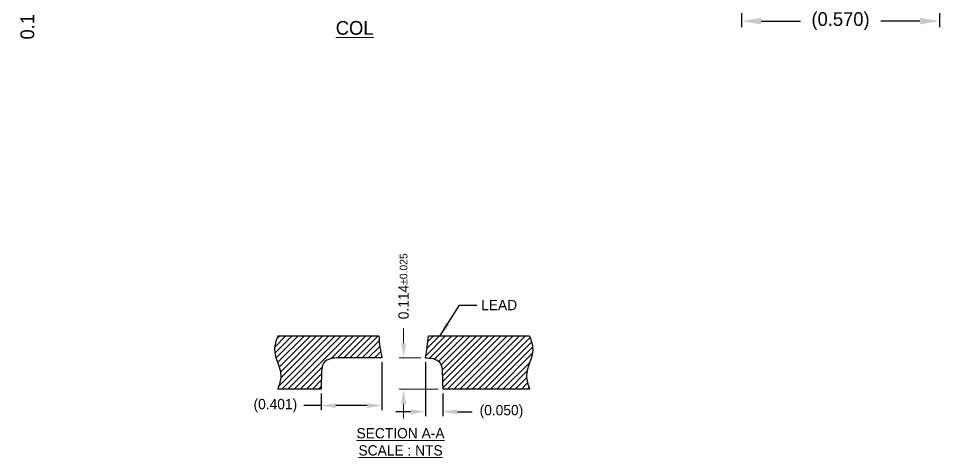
# Model space of a CAD drawing. Extents: x 47.7 to 59.3, y 27.6 to 35.5.
# Drawn here: x 56.502 to 59.153, y 31.223 to 32.487 of the extents above; entities that cross this region are included whole.
import ezdxf

# ---------------------------------------------------------------- set-up
doc = ezdxf.new("R2010")
doc.units = 0
doc.header["$LTSCALE"] = 3
doc.header["$MEASUREMENT"] = 0
for name, color, linetype, lineweight in [('DIM', 4, 'Continuous', 13), ('HATCH', 8, 'Continuous', 5), ('OBJ2', 30, 'Continuous', 30), ('TEXT', 2, 'Continuous', 20)]:
    doc.layers.add(name, color=color, linetype=linetype, lineweight=lineweight)
doc.dimstyles.new('3DEC X 45', dxfattribs={"dimscale": 0.022222, "dimtxt": 1.778, "dimasz": 2.54, "dimexe": 0.762, "dimexo": 0.762, "dimgap": 0.762, "dimtad": 0, "dimdec": 3, "dimzin": 0, "dimdsep": 46, "dimtxsty": 'Standard', "dimcen": 0.09, "dimadec": 0, "dimazin": 0, "dimtfac": 1, "dimtdec": 3, "dimtofl": 0, "dimtmove": 0, "dimatfit": 3, "dimfxl": 1, "dimtolj": 1, "dimtzin": 0, "dimarcsym": 0})
doc.dimstyles.new('3DEC X 60', dxfattribs={"dimscale": 0.016667, "dimtxt": 1.778, "dimasz": 2.54, "dimexe": 0.762, "dimexo": 0.762, "dimgap": 0.762, "dimtad": 0, "dimdec": 3, "dimzin": 0, "dimdsep": 46, "dimtxsty": 'Standard', "dimcen": 0, "dimadec": 0, "dimazin": 0, "dimtfac": 1, "dimtdec": 3, "dimtofl": 0, "dimtmove": 0, "dimatfit": 3, "dimfxl": 1, "dimtolj": 1, "dimtzin": 0, "dimarcsym": 0})

# ---------------------------------------------------------------- blocks, each defined once
blk = doc.blocks.new('*D7')
at = {"layer": 'Defpoints', "color": 0, "transparency": 16777216}
for p in [(324.9014, -59.8492), (326.4014, -59.8492), (324.9014, -60.5492)]:
    blk.add_point(p, dxfattribs=at)
at = {"layer": 'DIM', "color": 0, "lineweight": -2, "transparency": 16777216}
for p, q in [((324.9014, -59.8662), (324.9014, -60.5662)), ((326.4014, -59.8662), (326.4014, -60.5662)), ((324.9578, -60.5492), (325.1546, -60.5492)), ((326.3449, -60.5492), (326.1482, -60.5492))]:
    blk.add_line(p, q, dxfattribs=at)
at = {"layer": 'DIM', "color": 0, "transparency": 16777216}
for points in [[(324.9578, -60.5398), (324.9578, -60.5586), (324.9014, -60.5492)], [(326.3449, -60.5586), (326.3449, -60.5398), (326.4014, -60.5492)]]:
    blk.add_solid(points, dxfattribs=at)
at = {"layer": 'DIM', "color": 0, "transparency": 16777216, "insert": (325.6514, -60.5492), "char_height": 0.039511, "attachment_point": 5}
blk.add_mtext('\\A1;1.500{\\H0.029633;%%p0.050} EXP LD TIP TO TIP', dxfattribs=at)
blk = doc.blocks.new('*D8')
at = {"layer": 'Defpoints', "color": 0, "transparency": 16777216}
for p in [(324.7114, -60.2392), (324.7114, -60.4092), (324.7114, -60.4092)]:
    blk.add_point(p, dxfattribs=at)
at = {"layer": 'DIM', "color": 0, "lineweight": -2, "transparency": 16777216}
for p, q in [((324.6945, -60.2392), (324.6945, -60.2392)), ((324.7114, -60.2957), (324.7114, -60.3528)), ((324.6945, -60.4092), (324.6945, -60.4092)), ((324.7114, -60.4092), (324.7114, -60.4657))]:
    blk.add_line(p, q, dxfattribs=at)
at = {"layer": 'DIM', "color": 0, "transparency": 16777216}
for points in [[(324.7208, -60.2957), (324.702, -60.2957), (324.7114, -60.2392)], [(324.702, -60.3528), (324.7208, -60.3528), (324.7114, -60.4092)]]:
    blk.add_solid(points, dxfattribs=at)
at = {"layer": 'DIM', "color": 0, "transparency": 16777216, "insert": (324.7114, -60.6217), "char_height": 0.039511, "attachment_point": 5, "rotation": 90}
blk.add_mtext('\\A1;0.170{\\H0.029633;%%p0.040}', dxfattribs=at)
blk = doc.blocks.new('*D32')
at = {"layer": 'Defpoints', "color": 0, "transparency": 16777216}
for p in [(325.8565, -61.6647), (325.9065, -61.7547), (325.9065, -61.8197)]:
    blk.add_point(p, dxfattribs=at)
at = {"layer": 'DIM', "color": 0, "lineweight": -2, "transparency": 16777216}
for p, q in [((325.8565, -61.6774), (325.8565, -61.8324)), ((325.9065, -61.7674), (325.9065, -61.8324)), ((325.8142, -61.8197), (325.7719, -61.8197)), ((325.9489, -61.8197), (325.9912, -61.8197))]:
    blk.add_line(p, q, dxfattribs=at)
at = {"layer": 'DIM', "color": 0, "transparency": 16777216}
for points in [[(325.8142, -61.8268), (325.8142, -61.8127), (325.8565, -61.8197)], [(325.9489, -61.8127), (325.9489, -61.8268), (325.9065, -61.8197)]]:
    blk.add_solid(points, dxfattribs=at)
at = {"layer": 'DIM', "color": 0, "transparency": 16777216, "insert": (326.0755, -61.8197), "char_height": 0.029633, "attachment_point": 5}
blk.add_mtext('\\A1;(0.050)', dxfattribs=at)
blk = doc.blocks.new('*D33')
at = {"layer": 'Defpoints', "color": 0, "transparency": 16777216}
for p in [(325.7315, -61.6647), (325.5565, -61.7547), (325.5565, -61.8022)]:
    blk.add_point(p, dxfattribs=at)
at = {"layer": 'DIM', "color": 0, "lineweight": -2, "transparency": 16777216}
for p, q in [((325.7315, -61.6774), (325.7315, -61.8149)), ((325.5565, -61.7674), (325.5565, -61.8149)), ((325.5565, -61.8022), (325.5068, -61.8022)), ((325.6892, -61.8022), (325.5989, -61.8022))]:
    blk.add_line(p, q, dxfattribs=at)
at = {"layer": 'DIM', "color": 0, "transparency": 16777216}
for points in [[(325.5989, -61.7951), (325.5989, -61.8092), (325.5565, -61.8022)], [(325.6892, -61.8092), (325.6892, -61.7951), (325.7315, -61.8022)]]:
    blk.add_solid(points, dxfattribs=at)
at = {"layer": 'DIM', "color": 0, "transparency": 16777216, "insert": (325.4249, -61.8022), "char_height": 0.029633, "attachment_point": 5}
blk.add_mtext('\\A1;(0.401)', dxfattribs=at)
blk = doc.blocks.new('*D53')
at = {"layer": 'Defpoints', "color": 0, "transparency": 16777216}
for p in [(326.7664, -60.3622), (327.3364, -60.3622), (327.3364, -60.6954)]:
    blk.add_point(p, dxfattribs=at)
at = {"layer": 'DIM', "color": 0, "lineweight": -2, "transparency": 16777216}
for p, q in [((326.7664, -60.3792), (326.7664, -60.7124)), ((327.3364, -60.3792), (327.3364, -60.7124)), ((326.8228, -60.6954), (326.9357, -60.6954)), ((327.2799, -60.6954), (327.1671, -60.6954))]:
    blk.add_line(p, q, dxfattribs=at)
at = {"layer": 'DIM', "color": 0, "transparency": 16777216}
for points in [[(326.8228, -60.686), (326.8228, -60.7049), (326.7664, -60.6954)], [(327.2799, -60.7049), (327.2799, -60.686), (327.3364, -60.6954)]]:
    blk.add_solid(points, dxfattribs=at)
at = {"layer": 'DIM', "color": 0, "transparency": 16777216, "insert": (327.0514, -60.6954), "char_height": 0.039511, "attachment_point": 5}
blk.add_mtext('\\A1;(0.570)', dxfattribs=at)

msp = doc.modelspace()

# ---------------------------------------------------------------- hatches: boundary and pattern name
at = {"layer": 'HATCH'}
h = msp.add_hatch(dxfattribs=at)
h.set_pattern_fill('ANSI31', color=256, scale=0.1, style=0)
h.set_pattern_definition([(45, (42.610873, 31.496038), (-0.008838835, 0.008838835), [])])
edge = h.paths.add_edge_path()
edge.add_spline(control_points=[(57.97337, 31.41984), (57.96887, 31.43254), (57.95537, 31.47064), (57.99137, 31.52144), (57.97787, 31.55954), (57.97337, 31.57224)], knot_values=[0, 0, 0, 0, 0.0391486, 0.1174457, 0.1565943, 0.1565943, 0.1565943, 0.1565943], degree=3, periodic=0)
edge.add_line((57.97337, 31.57224), (57.68237, 31.57224))
edge.add_arc((57.23958, 31.60425), 0.44394, 347.721, 355.86457, ccw=False)
edge.add_spline(control_points=[(57.67337, 31.50984), (57.68072, 31.5097), (57.69616, 31.50942), (57.72014, 31.49681), (57.7226, 31.46085), (57.72306, 31.43626), (57.72337, 31.41984)], knot_values=[0, 0, 0, 0, 0.0221705, 0.0466382, 0.071721, 0.1221599, 0.1221599, 0.1221599, 0.1221599], degree=3, periodic=0)
edge.add_line((57.72337, 31.41984), (57.97337, 31.41984))
edge = h.paths.add_edge_path()
edge.add_line((57.53937, 31.57224), (57.24837, 31.57224))
edge.add_spline(control_points=[(57.24837, 31.57224), (57.24387, 31.55954), (57.23037, 31.52144), (57.26637, 31.47064), (57.25287, 31.43254), (57.24837, 31.41984)], knot_values=[0, 0, 0, 0, 0.0391486, 0.1174457, 0.1565943, 0.1565943, 0.1565943, 0.1565943], degree=3, periodic=0)
edge.add_line((57.24837, 31.41984), (57.37337, 31.41984))
edge.add_spline(control_points=[(57.37337, 31.41984), (57.37368, 31.43626), (57.37414, 31.46085), (57.3766, 31.49681), (57.40058, 31.50942), (57.41603, 31.5097), (57.42337, 31.50984)], knot_values=[0, 0, 0, 0, 0.0504389, 0.0755216, 0.0999894, 0.1221599, 0.1221599, 0.1221599, 0.1221599], degree=3, periodic=0)
edge.add_line((57.42337, 31.50984), (57.54837, 31.50984))
edge.add_arc((57.98216, 31.60425), 0.44394, 184.13543, 192.279, ccw=False)

# ---------------------------------------------------------------- linework, layer by layer
at = {"layer": 'DIM'}
for p, q in [((57.61087, 31.55217), (57.61087, 31.5945)), ((57.66067, 31.50984), (57.59817, 31.50984)), ((57.71067, 31.41984), (57.59817, 31.41984)), ((57.61087, 31.3775), (57.61087, 31.33517))]:
    msp.add_line(p, q, dxfattribs=at)
for points in [[(57.60382, 31.55217), (57.61793, 31.55217), (57.61087, 31.50984)], [(57.60382, 31.3775), (57.61793, 31.3775), (57.61087, 31.41984)]]:
    msp.add_solid(points, dxfattribs=at)
at = {"layer": 'OBJ2'}
for p, q in [((57.53937, 31.57224), (57.24837, 31.57224)), ((57.97337, 31.57224), (57.68237, 31.57224)), ((57.54837, 31.50984), (57.42337, 31.50984)), ((57.37337, 31.41984), (57.24837, 31.41984)), ((57.97337, 31.41984), (57.72337, 31.41984))]:
    msp.add_line(p, q, dxfattribs=at)
for centre, start, end in [((57.98216, 31.60425), 184.13543, 192.279), ((57.23958, 31.60425), 347.721, 355.86457)]:
    msp.add_arc(centre, 0.44394, start, end, dxfattribs=at)
for points, knots in [([(57.24837, 31.57224), (57.24387, 31.55954), (57.23037, 31.52144), (57.26637, 31.47064), (57.25287, 31.43254), (57.24837, 31.41984)], [0, 0, 0, 0, 0.03914856, 0.11744569, 0.15659425, 0.15659425, 0.15659425, 0.15659425]), ([(57.97337, 31.57224), (57.97787, 31.55954), (57.99137, 31.52144), (57.95537, 31.47064), (57.96887, 31.43254), (57.97337, 31.41984)], [0, 0, 0, 0, 0.03914856, 0.11744569, 0.15659425, 0.15659425, 0.15659425, 0.15659425]), ([(57.42337, 31.50984), (57.41603, 31.5097), (57.40058, 31.50942), (57.3766, 31.49681), (57.37414, 31.46085), (57.37368, 31.43626), (57.37337, 31.41984)], [0, 0, 0, 0, 0.02217047, 0.04663824, 0.07172099, 0.12215989, 0.12215989, 0.12215989, 0.12215989]), ([(57.67337, 31.50984), (57.68072, 31.5097), (57.69616, 31.50942), (57.72014, 31.49681), (57.7226, 31.46085), (57.72306, 31.43626), (57.72337, 31.41984)], [0, 0, 0, 0, 0.02217047, 0.04663824, 0.07172099, 0.12215989, 0.12215989, 0.12215989, 0.12215989])]:
    msp.add_open_spline(points, degree=3, knots=knots, dxfattribs=at)

# ---------------------------------------------------------------- texts
at = {"layer": 'DIM', "insert": (57.61087, 31.71586), "char_height": 0.0296333, "attachment_point": 5, "rotation": 90}
msp.add_mtext('\\A1;0.114{\\H0.75x;±0.025}', dxfattribs=at)
at = {"layer": 'DIM', "insert": (57.83391, 31.66186), "char_height": 0.029633, "attachment_point": 4}
msp.add_mtext('LEAD', dxfattribs=at)
at = {"layer": 'TEXT'}
msp.add_text('%%UCOL', height=0.039511, dxfattribs=at).set_placement((57.41555, 32.43998))
at = {"layer": 'TEXT', "insert": (57.60202, 31.30779), "char_height": 0.0296333, "attachment_point": 2}
msp.add_mtext('{\\LSECTION A-A\\PSCALE : NTS}', dxfattribs=at)

# ---------------------------------------------------------------- dimensions: what is measured, and where the dimension line sits
at = {"layer": 'DIM'}
dim = msp.add_linear_dim(base=(56.71823, 32.62534), p1=(58.21823, 33.32534), p2=(56.71823, 33.32534), text='<> EXP LD TIP TO TIP', dimstyle='3DEC X 45', override={"dimgap": 0.762, "dimtol": 1, "dimlim": 0, "dimtp": 0.05, "dimtm": 0.05, "dimtfac": 0.75}, dxfattribs=at)
dim.commit()
dim.dimension.update_dxf_attribs({"geometry": '*D7', "text_midpoint": (57.46823, 32.62534), "dimtype": 128, "insert": (-268.18316, 93.17456)})
dim = msp.add_linear_dim(base=(56.52823, 32.76534), p1=(56.52823, 32.93534), p2=(56.52823, 32.76534), angle=90, dimstyle='3DEC X 45', override={"dimtol": 1, "dimtp": 0.04, "dimtm": 0.04, "dimtfac": 0.75}, dxfattribs=at)
dim.commit()
dim.dimension.update_dxf_attribs({"geometry": '*D8', "text_midpoint": (56.52823, 32.55285), "insert": (-268.18316, 93.17456)})
dim = msp.add_linear_dim(base=(59.15323, 32.47911), p1=(58.58323, 32.81234), p2=(59.15323, 32.81234), text='(<>)', dimstyle='3DEC X 45', dxfattribs=at)
dim.commit()
dim.dimension.update_dxf_attribs({"geometry": '*D53', "text_midpoint": (58.86823, 32.47911), "insert": (-268.18316, 93.17456)})
for base, p1, p2, text, picture, middle in [((57.37337, 31.37238), (57.54837, 31.50984), (57.37337, 31.41984), '(0.401)', '*D33', (57.24179, 31.37238)), ((57.72337, 31.35484), (57.67337, 31.50984), (57.72337, 31.41984), '(<>)', '*D32', (57.89235, 31.35484))]:
    dim = msp.add_linear_dim(base=base, p1=p1, p2=p2, text=text, dimstyle='3DEC X 60', dxfattribs=at)
    dim.commit()
    dim.dimension.update_dxf_attribs({"geometry": picture, "text_midpoint": middle, "dimtype": 128, "insert": (-268.18316, 93.17456)})

# ---------------------------------------------------------------- leaders
at = {"layer": 'DIM', "annotation_type": 0, "has_hookline": 1, "hookline_direction": 1, "text_width": 0.10866}
msp.add_leader([(57.71518, 31.57224), (57.77121, 31.66186), (57.82121, 31.66186)], dimstyle='3DEC X 60', dxfattribs=at)

doc.saveas('drawing.dxf')
